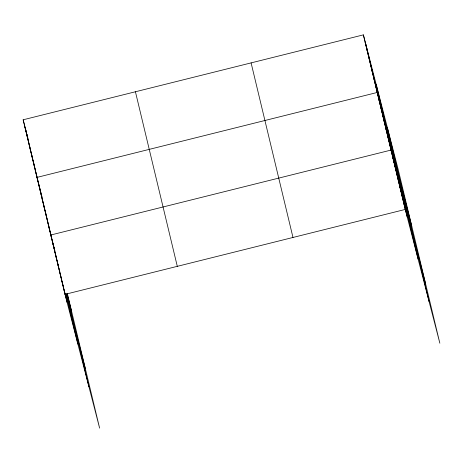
<?xml version="1.0" encoding="UTF-8"?>
<svg xmlns="http://www.w3.org/2000/svg" width="463" height="463" viewBox="0 0 463 463"><rect width="100%" height="100%" fill="white"/><g stroke="black" fill="none" stroke-linecap="round" stroke-linejoin="round"><path stroke-width="0.69" d="M67.326 293.496L99.62 428.136L65.023 294.364L23.15 119.79L363.38 34.864L397.977 168.636L439.85 343.21L405.252 209.438L363.38 34.864M65.023 294.364L405.252 209.438M365.104 42.069L367.252 50.351M366.835 49.269L368.976 57.551M368.56 56.469L370.707 64.756M370.29 63.668L372.431 71.956M372.015 70.868L374.162 79.156M373.745 78.073L375.887 86.355M375.47 85.273L377.611 93.555M411.792 226.245L377.2 92.473L36.971 177.398L39.112 185.686L37.381 178.486M378.925 99.672L381.066 107.96M380.655 106.878L382.797 115.16M382.38 114.077L384.522 122.359M384.111 121.277L386.252 129.565M385.835 128.477L387.977 136.764M387.56 135.682L389.707 143.964M389.29 142.882L391.432 151.164M425.613 283.854L391.015 150.081L50.785 235.007L52.932 243.295M392.798 157.501L394.939 165.789M394.574 164.921L396.722 173.208M396.357 172.34L398.498 180.628M398.134 179.76L400.281 188.047M399.916 187.179L402.058 195.461M401.693 194.599L403.84 202.881M403.476 202.018L405.617 210.3M23.15 119.79L26.541 132.91M26.9 134.287L27.971 138.431M24.875 126.995L27.022 135.277L25.291 128.077M26.605 134.195L28.747 142.477M28.33 141.394L30.477 149.682M30.06 148.594L32.202 156.882M31.785 155.799L33.932 164.081M33.515 162.999L35.657 171.281M35.24 170.199L37.208 177.792M40.894 192.585L39.291 186.375L42.411 199.431M41.253 193.968L41.965 196.729M67.28 294.607L71.562 311.171M38.695 184.604L40.837 192.886M40.426 191.804L42.388 199.397M42.15 199.003L44.292 207.291M43.875 206.203L46.022 214.491L42.567 200.085M45.605 213.408L47.747 221.69M47.33 220.608L49.477 228.89M49.061 227.808L51.202 236.095M53.106 243.984L54.894 250.888M65.977 293.756L85.383 368.78M52.568 242.427L54.709 250.714M54.345 249.846L56.492 258.134M56.127 257.266L58.269 265.554M57.904 264.686L59.872 272.279L46.178 215.145M59.686 272.105L61.828 280.393L60.051 272.973M61.463 279.525L63.61 287.812L61.99 281.064M63.246 286.944L65.387 295.232M387.265 127.227L429.143 301.795M376.234 84.561L418.106 259.13M365.521 43.152L407.399 217.72M251.102 62.893L292.981 237.461M135.428 91.767L177.3 266.341M66.666 293.982L88.913 386.727M65.74 293.473L77.877 344.061M27.178 135.931L37.225 177.833M63.772 288.484L67.17 302.646"/></g></svg>
